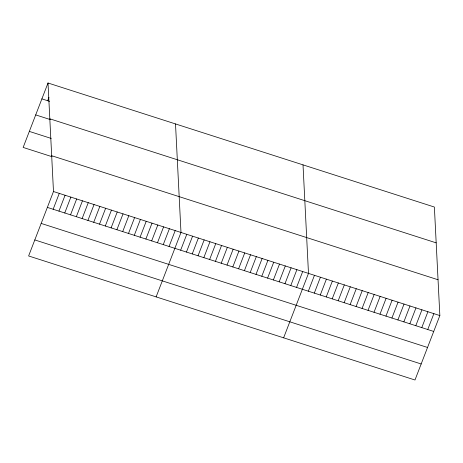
<?xml version="1.0" encoding="UTF-8"?>
<svg xmlns="http://www.w3.org/2000/svg" width="463" height="463" viewBox="0 0 463 463"><rect width="100%" height="100%" fill="white"/><g stroke="black" fill="none" stroke-linecap="round" stroke-linejoin="round"><path stroke-width="0.69" d="M48.013 82.999L53.482 191.526L28.619 255.958L414.987 380.001L439.85 315.569L434.381 207.042L48.013 82.999L23.15 147.431L52.128 156.731M47.683 100.731L48.956 97.427M53.152 209.264L59.276 193.384M58.946 211.122L65.075 195.247M64.745 212.986L70.868 197.105M70.538 214.844L76.667 198.968M76.331 216.707L82.46 200.826M82.13 218.565L88.254 202.69M87.924 220.429L94.053 204.548M93.723 222.286L99.846 206.411M99.516 224.15L105.645 208.269M105.309 226.008L111.438 210.133M111.108 227.871L117.232 211.99M116.902 229.729L123.031 213.854M122.701 231.593L128.824 215.712M128.494 233.45L134.617 217.575M134.287 235.314L140.416 219.433M140.086 237.172L146.21 221.297M145.88 239.035L152.009 223.154M151.673 240.893L157.802 225.018M157.472 242.757L163.595 226.876M163.265 244.614L169.394 228.739M169.064 246.478L175.188 230.597M156.124 296.893L180.987 232.461L175.512 123.934M180.651 250.199L186.78 234.319M186.45 252.057L192.573 236.182M192.243 253.921L198.372 238.04M198.042 255.779L204.166 239.903M203.836 257.642L209.959 241.761M209.629 259.5L215.758 243.625M215.428 261.363L221.551 245.483M221.221 263.221L227.35 247.346M227.015 265.085L233.144 249.204M232.814 266.943L238.937 251.068M238.607 268.806L244.736 252.925M244.406 270.664L250.529 254.789M250.199 272.528L256.328 256.647M255.993 274.385L262.122 258.51M261.792 276.249L267.915 260.368M267.585 278.107L273.714 262.232M273.378 279.97L279.507 264.089M279.177 281.828L285.301 265.953M284.971 283.692L291.1 267.811M290.77 285.549L296.893 269.674M296.563 287.413L302.692 271.532M283.622 337.828L308.485 273.396L303.016 164.869M308.329 291.192L314.458 275.311M314.302 293.108L320.425 277.233M320.274 295.024L326.398 279.148M326.241 296.939L332.37 281.064M332.214 298.861L338.343 282.98M338.187 300.776L344.31 284.895M344.159 302.692L350.283 286.817M350.126 304.608L356.255 288.733M356.099 306.529L362.228 290.648M362.072 308.445L368.195 292.564M368.039 310.36L374.168 294.485M374.011 312.276L380.14 296.401M379.984 314.198L386.107 298.317M385.957 316.113L392.08 300.232M391.924 318.029L398.053 302.154M397.896 319.945L404.025 304.069M403.869 321.866L409.992 305.985M409.842 323.782L415.965 307.901M415.809 325.697L421.938 309.822M421.781 327.613L427.91 311.738M427.754 329.534L433.877 313.654M41.884 98.874L49.61 101.356M49.819 118.812L436.187 242.861M35.703 114.899L50.513 119.651M29.331 131.405L51.225 138.437M51.677 155.713L438.044 279.756M53.482 191.526L439.85 315.569M47.359 207.401L433.721 331.45M41.172 223.426L427.54 347.47M34.806 239.932L421.168 363.982"/></g></svg>
